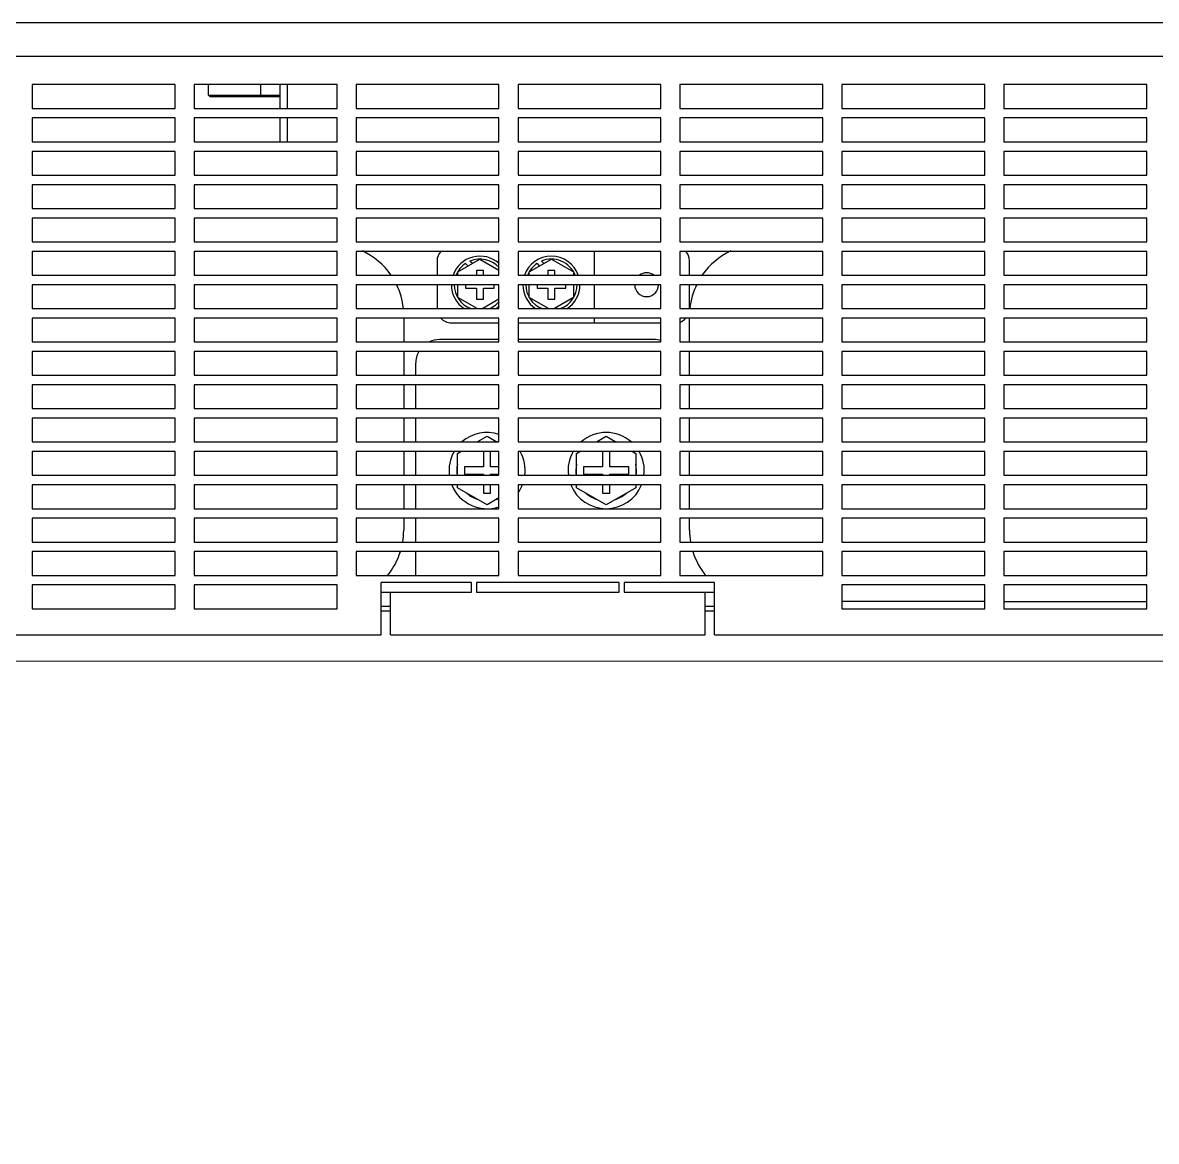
# Model space of a CAD drawing. Header units: millimetres. Extents: x 55614 to 110757, y -66981 to -47484.
# Drawn here: x 78042.4 to 78280.4, y -56781 to -56546.2 of the extents above; entities that cross this region are included whole.
import ezdxf

# ---------------------------------------------------------------- set-up
doc = ezdxf.new("R2010")
doc.units = ezdxf.units.MM
doc.layers.get('0').update_dxf_attribs({"lineweight": 15})
for name, color, linetype in [('2401-00258-M8-20HWMC_0', 7, 'Continuous'), ('2401-00300-M6-16HWMC_0', 7, 'Continuous'), ('2403-00027_S-M6-0_0', 7, 'Continuous'), ('4212-62832_1_0', 7, 'Continuous'), ('4212-68031_1_JB_0', 7, 'Continuous'), ('4212-88600-2_1_0', 7, 'Continuous'), ('4212-88600-2_2_0', 7, 'Continuous'), ('4215-06933_0', 7, 'Continuous'), ('4215-06934_0', 7, 'Continuous'), ('4215-07850_1_0', 7, 'Continuous')]:
    doc.layers.add(name, color=color, linetype=linetype)
doc.layers.add('THICK', color=7, linetype='Continuous', lineweight=0)

# ---------------------------------------------------------------- blocks, each defined once
blk = doc.blocks.new('RU67I6756')
at = {"layer": '2401-00258-M8-20HWMC_0', "color": 0, "linetype": 'Continuous'}
for p, q in [((24838.67, 14502.67), (24840.73, 14503.86)), ((24840.73, 14503.86), (24842.79, 14502.67)), ((24863.67, 14502.67), (24865.73, 14503.86)), ((24865.73, 14503.86), (24867.79, 14502.67)), ((24834.5, 14500.27), (24835.21, 14500.67)), ((24834.5, 14495.67), (24834.5, 14500.27)), ((24839.98, 14500.67), (24839.98, 14497.42)), ((24841.48, 14497.42), (24841.48, 14500.67)), ((24859.5, 14500.27), (24860.21, 14500.67)), ((24859.5, 14495.67), (24859.5, 14500.27)), ((24864.98, 14500.67), (24864.98, 14497.42)), ((24866.48, 14497.42), (24866.48, 14500.67)), ((24871.26, 14500.67), (24871.96, 14500.27)), ((24871.96, 14500.27), (24871.96, 14495.67)), ((24839.98, 14497.42), (24835.98, 14497.42)), ((24835.98, 14497.42), (24835.98, 14495.92)), ((24843.23, 14497.42), (24841.48, 14497.42)), ((24864.98, 14497.42), (24860.98, 14497.42)), ((24860.98, 14497.42), (24860.98, 14495.92)), ((24870.48, 14497.42), (24866.48, 14497.42)), ((24870.48, 14495.92), (24870.48, 14497.42)), ((24835.98, 14495.92), (24839.98, 14495.92)), ((24839.98, 14495.92), (24839.98, 14495.67)), ((24841.48, 14495.92), (24843.23, 14495.92)), ((24841.48, 14495.67), (24841.48, 14495.92)), ((24860.98, 14495.92), (24864.98, 14495.92)), ((24864.98, 14495.92), (24864.98, 14495.67)), ((24866.48, 14495.92), (24870.48, 14495.92)), ((24866.48, 14495.67), (24866.48, 14495.92)), ((24834.5, 14493.08), (24834.5, 14493.67)), ((24840.73, 14489.48), (24834.5, 14493.08)), ((24839.98, 14493.67), (24839.98, 14491.92)), ((24839.98, 14491.92), (24841.48, 14491.92)), ((24841.48, 14491.92), (24841.48, 14493.67)), ((24859.5, 14493.08), (24859.5, 14493.67)), ((24865.73, 14489.48), (24859.5, 14493.08)), ((24864.98, 14493.67), (24864.98, 14491.92)), ((24864.98, 14491.92), (24866.48, 14491.92)), ((24871.96, 14493.08), (24865.73, 14489.48)), ((24866.48, 14491.92), (24866.48, 14493.67)), ((24871.96, 14493.67), (24871.96, 14493.08)), ((24843.23, 14490.93), (24840.73, 14489.48))]:
    blk.add_line(p, q, dxfattribs=at)
for centre, radius, start, end in [((24840.73, 14496.67), 8, 71.7652, 131.3046), ((24865.73, 14496.67), 8, 48.6954, 131.3046), ((24840.73, 14496.67), 6.37, 70.7029, 71.9647), ((24865.73, 14496.67), 6.37, 70.7029, 71.9647), ((24840.73, 14496.67), 8, 149.9582, 187.1863), ((24840.73, 14496.67), 8, 352.8137, 30.0418), ((24865.73, 14496.67), 8, 149.9582, 187.1863), ((24865.73, 14496.67), 8, 352.8137, 30.0418), ((24840.73, 14496.67), 6.37, 168.0353, 189.0483), ((24865.73, 14496.67), 6.37, 168.0353, 189.0483), ((24865.73, 14496.67), 6.37, 350.9517, 11.9647), ((24840.73, 14496.67), 8, 202.0565, 288.2348), ((24840.73, 14496.67), 6.37, 228.0353, 251.9647), ((24840.73, 14496.67), 8, 324.5271, 337.9435), ((24865.73, 14496.67), 8, 202.0565, 337.9435), ((24865.73, 14496.67), 6.37, 228.0353, 251.9647), ((24865.73, 14496.67), 6.37, 288.0353, 311.9647), ((24840.73, 14496.67), 6.37, 288.0353, 293.1878)]:
    blk.add_arc(centre, radius, start, end, dxfattribs=at)
at = {"layer": '2401-00300-M6-16HWMC_0', "color": 0, "linetype": 'Continuous'}
for p, q in [((24834.59, 14538.35), (24839.23, 14541.03)), ((24836.22, 14540.12), (24836.75, 14539.59)), ((24837.64, 14540.11), (24837.13, 14540.62)), ((24839.23, 14541.03), (24843.23, 14538.72)), ((24849.59, 14538.35), (24854.23, 14541.03)), ((24851.22, 14540.12), (24851.75, 14539.59)), ((24852.64, 14540.11), (24852.13, 14540.62)), ((24854.23, 14541.03), (24858.87, 14538.35)), ((24834.59, 14537.67), (24834.59, 14538.35)), ((24839.98, 14538.67), (24838.48, 14538.67)), ((24838.48, 14538.67), (24838.48, 14537.67)), ((24839.98, 14537.67), (24839.98, 14538.67)), ((24849.59, 14537.67), (24849.59, 14538.35)), ((24854.98, 14538.67), (24853.48, 14538.67)), ((24853.48, 14538.67), (24853.48, 14537.67)), ((24854.98, 14537.67), (24854.98, 14538.67)), ((24858.87, 14538.35), (24858.87, 14537.67)), ((24834.59, 14533), (24834.59, 14535.67)), ((24836.23, 14535.67), (24836.23, 14534.92)), ((24836.23, 14534.92), (24838.48, 14534.92)), ((24838.48, 14534.92), (24838.48, 14532.67)), ((24839.98, 14534.92), (24842.23, 14534.92)), ((24839.98, 14532.67), (24839.98, 14534.92)), ((24842.23, 14534.92), (24842.23, 14535.67)), ((24849.59, 14533), (24849.59, 14535.67)), ((24851.23, 14535.67), (24851.23, 14534.92)), ((24851.23, 14534.92), (24853.48, 14534.92)), ((24853.48, 14534.92), (24853.48, 14532.67)), ((24854.98, 14534.92), (24857.23, 14534.92)), ((24854.98, 14532.67), (24854.98, 14534.92)), ((24857.23, 14534.92), (24857.23, 14535.67)), ((24858.87, 14535.67), (24858.87, 14533)), ((24838.62, 14530.67), (24834.59, 14533)), ((24838.48, 14532.67), (24839.98, 14532.67)), ((24843.23, 14532.63), (24839.85, 14530.67)), ((24853.62, 14530.67), (24849.59, 14533)), ((24853.48, 14532.67), (24854.98, 14532.67)), ((24858.87, 14533), (24854.85, 14530.67))]:
    blk.add_line(p, q, dxfattribs=at)
for centre, radius, start, end in [((24839.23, 14535.67), 6, 48.1287, 160.4814), ((24839.23, 14535.67), 5.38, 124.1123, 158.1195), ((24839.23, 14535.67), 5.38, 41.7983, 112.9799), ((24854.23, 14535.67), 6, 19.5186, 160.4814), ((24854.23, 14535.67), 5.38, 124.1123, 158.1195), ((24854.23, 14535.67), 5.38, 21.8854, 112.9799), ((24839.23, 14535.67), 6, 180, 236.5861), ((24839.23, 14535.67), 5.38, 180, 248.8139), ((24854.23, 14535.67), 6, 180, 236.5861), ((24854.23, 14535.67), 5.38, 180, 248.8139), ((24854.23, 14535.67), 5.38, 291.1735, 0), ((24854.23, 14535.67), 6, 303.4139, 0), ((24839.23, 14535.67), 5.38, 291.1735, 318.1391), ((24839.23, 14535.67), 6, 303.4139, 311.8713)]:
    blk.add_arc(centre, radius, start, end, dxfattribs=at)
at = {"layer": '2403-00027_S-M6-0_0', "color": 0, "linetype": 'Continuous'}
for p, q in [((24782.21, 14575.47), (24782.21, 14577.67)), ((24793.26, 14575.47), (24793.26, 14577.67)), ((24782.21, 14575.47), (24793.26, 14575.47)), ((24782.21, 14575.47), (24782.51, 14575.17)), ((24782.51, 14575.17), (24792.96, 14575.17)), ((24793.26, 14575.47), (24792.96, 14575.17)), ((24792.96, 14575.17), (24797.23, 14575.17)), ((24793.26, 14575.47), (24797.23, 14575.47))]:
    blk.add_line(p, q, dxfattribs=at)
at = {"layer": '4212-62832_1_0', "color": 0, "linetype": 'Continuous'}
blk.add_line((25160.53, 14590.67), (24325.93, 14590.67), dxfattribs=at)
at = {"layer": '4212-68031_1_JB_0', "color": 0, "linetype": 'Continuous'}
for p, q in [((24837.48, 14473.17), (24818.48, 14473.17)), ((24818.48, 14462.17), (24818.48, 14473.17)), ((24837.48, 14471.17), (24837.48, 14473.17)), ((24868.48, 14473.17), (24838.48, 14473.17)), ((24838.48, 14473.17), (24838.48, 14471.17)), ((24868.48, 14471.17), (24868.48, 14473.17)), ((24888.48, 14473.17), (24869.48, 14473.17)), ((24869.48, 14473.17), (24869.48, 14471.17)), ((24888.48, 14462.17), (24888.48, 14473.17)), ((24818.48, 14471.17), (24820.48, 14471.17)), ((24820.48, 14471.17), (24837.48, 14471.17)), ((24820.48, 14462.17), (24820.48, 14471.17)), ((24838.48, 14471.17), (24868.48, 14471.17)), ((24869.48, 14471.17), (24886.48, 14471.17)), ((24886.48, 14471.17), (24888.48, 14471.17)), ((24886.48, 14462.17), (24886.48, 14471.17)), ((24820.48, 14468.17), (24818.48, 14468.17)), ((24888.48, 14468.17), (24886.48, 14468.17)), ((24820.48, 14467.17), (24818.48, 14467.17)), ((24888.48, 14467.17), (24886.48, 14467.17)), ((24668.48, 14462.17), (24818.48, 14462.17)), ((24820.48, 14462.17), (24886.48, 14462.17)), ((24888.48, 14462.17), (25163.48, 14462.17))]:
    blk.add_line(p, q, dxfattribs=at)
at = {"layer": '4212-88600-2_1_0', "color": 0, "linetype": 'Continuous'}
for p, q in [((24823.23, 14528.67), (24823.23, 14523.67)), ((24883.23, 14523.67), (24883.23, 14528.67)), ((24823.23, 14521.67), (24823.23, 14516.67)), ((24883.23, 14516.67), (24883.23, 14521.67)), ((24823.23, 14514.67), (24823.23, 14509.67)), ((24883.23, 14509.67), (24883.23, 14514.67)), ((24823.23, 14507.67), (24823.23, 14502.67)), ((24883.23, 14502.67), (24883.23, 14507.67)), ((24823.23, 14500.67), (24823.23, 14495.67)), ((24883.23, 14495.67), (24883.23, 14500.67)), ((24823.23, 14493.67), (24823.23, 14488.67)), ((24883.23, 14488.67), (24883.23, 14493.67)), ((24823.23, 14486.67), (24823.23, 14484.17)), ((24883.23, 14484.17), (24883.23, 14486.67)), ((24945.23, 14469.17), (24915.23, 14469.17)), ((24949.23, 14469.17), (24979.23, 14469.17))]:
    blk.add_line(p, q, dxfattribs=at)
for centre, start, end in [((24808.23, 14529.17), 34.815, 65.0889), ((24898.23, 14529.17), 114.9111, 145.185), ((24808.23, 14529.17), 5.8604, 25.8691), ((24898.23, 14529.17), 154.1309, 174.1396), ((24808.23, 14484.17), 350.2878, 0), ((24898.23, 14484.17), 180, 189.7122), ((24808.23, 14484.17), 320.3318, 342.4548), ((24898.23, 14484.17), 197.5452, 219.6682)]:
    blk.add_arc(centre, 15, start, end, dxfattribs=at)
at = {"layer": '4212-88600-2_2_0', "color": 0, "linetype": 'Continuous'}
for p, q in [((24843.23, 14524.17), (24830.73, 14524.17)), ((24875.73, 14524.17), (24847.23, 14524.17)), ((24825.73, 14519.17), (24825.73, 14516.67)), ((24825.73, 14514.67), (24825.73, 14509.67)), ((24825.73, 14507.67), (24825.73, 14502.67)), ((24825.73, 14500.67), (24825.73, 14495.67)), ((24825.73, 14493.67), (24825.73, 14488.67)), ((24825.73, 14486.67), (24825.73, 14481.67)), ((24825.73, 14479.67), (24825.73, 14474.67))]:
    blk.add_line(p, q, dxfattribs=at)
for centre, start, end in [((24830.73, 14519.17), 90, 114.9111), ((24875.73, 14519.17), 72.4548, 90), ((24830.73, 14519.17), 150, 180)]:
    blk.add_arc(centre, 5, start, end, dxfattribs=at)
at = {"layer": '4215-06933_0', "color": 0, "linetype": 'Continuous'}
for p, q in [((24863.23, 14542.67), (24863.23, 14537.67)), ((24830.23, 14540.67), (24830.23, 14537.67)), ((24883.23, 14537.67), (24883.23, 14540.67)), ((24830.23, 14535.67), (24830.23, 14530.67)), ((24863.23, 14535.67), (24863.23, 14530.67)), ((24883.23, 14530.67), (24883.23, 14535.67)), ((24833.23, 14527.67), (24843.23, 14527.67)), ((24847.23, 14527.67), (24877.23, 14527.67)), ((24863.23, 14528.67), (24863.23, 14527.67))]:
    blk.add_line(p, q, dxfattribs=at)
for centre, radius, start, end in [((24833.23, 14540.67), 3, 137.9125, 180), ((24880.23, 14540.67), 3, 0, 42.0875), ((24874.23, 14535.67), 2.5, 53.277, 126.723), ((24874.23, 14535.67), 2.5, 180, 0), ((24833.23, 14530.67), 3, 222.0875, 270), ((24880.23, 14530.67), 3, 289.6203, 317.9125)]:
    blk.add_arc(centre, radius, start, end, dxfattribs=at)
at = {"layer": '4215-06934_0', "color": 0, "linetype": 'Continuous'}
for p, q in [((24323.23, 14583.67), (25163.23, 14583.67)), ((24775.23, 14577.67), (24745.23, 14577.67)), ((24745.23, 14577.67), (24745.23, 14572.67)), ((24775.23, 14572.67), (24775.23, 14577.67)), ((24809.23, 14577.67), (24779.23, 14577.67)), ((24779.23, 14577.67), (24779.23, 14572.67)), ((24809.23, 14572.67), (24809.23, 14577.67)), ((24843.23, 14577.67), (24813.23, 14577.67)), ((24813.23, 14577.67), (24813.23, 14572.67)), ((24843.23, 14572.67), (24843.23, 14577.67)), ((24877.23, 14577.67), (24847.23, 14577.67)), ((24847.23, 14577.67), (24847.23, 14572.67)), ((24877.23, 14572.67), (24877.23, 14577.67)), ((24911.23, 14577.67), (24881.23, 14577.67)), ((24881.23, 14577.67), (24881.23, 14572.67)), ((24911.23, 14572.67), (24911.23, 14577.67)), ((24945.23, 14577.67), (24915.23, 14577.67)), ((24915.23, 14577.67), (24915.23, 14572.67)), ((24945.23, 14572.67), (24945.23, 14577.67)), ((24979.23, 14577.67), (24949.23, 14577.67)), ((24949.23, 14577.67), (24949.23, 14572.67)), ((24979.23, 14572.67), (24979.23, 14577.67)), ((24745.23, 14572.67), (24775.23, 14572.67)), ((24775.23, 14570.67), (24745.23, 14570.67)), ((24745.23, 14570.67), (24745.23, 14565.67)), ((24775.23, 14565.67), (24775.23, 14570.67)), ((24779.23, 14572.67), (24809.23, 14572.67)), ((24809.23, 14570.67), (24779.23, 14570.67)), ((24779.23, 14570.67), (24779.23, 14565.67)), ((24809.23, 14565.67), (24809.23, 14570.67)), ((24813.23, 14572.67), (24843.23, 14572.67)), ((24843.23, 14570.67), (24813.23, 14570.67)), ((24813.23, 14570.67), (24813.23, 14565.67)), ((24843.23, 14565.67), (24843.23, 14570.67)), ((24847.23, 14572.67), (24877.23, 14572.67)), ((24877.23, 14570.67), (24847.23, 14570.67)), ((24847.23, 14570.67), (24847.23, 14565.67)), ((24877.23, 14565.67), (24877.23, 14570.67)), ((24881.23, 14572.67), (24911.23, 14572.67)), ((24911.23, 14570.67), (24881.23, 14570.67)), ((24881.23, 14570.67), (24881.23, 14565.67)), ((24911.23, 14565.67), (24911.23, 14570.67)), ((24915.23, 14572.67), (24945.23, 14572.67)), ((24945.23, 14570.67), (24915.23, 14570.67)), ((24915.23, 14570.67), (24915.23, 14565.67)), ((24945.23, 14565.67), (24945.23, 14570.67)), ((24949.23, 14572.67), (24979.23, 14572.67)), ((24979.23, 14570.67), (24949.23, 14570.67)), ((24949.23, 14570.67), (24949.23, 14565.67)), ((24979.23, 14565.67), (24979.23, 14570.67)), ((24745.23, 14565.67), (24775.23, 14565.67)), ((24779.23, 14565.67), (24809.23, 14565.67)), ((24813.23, 14565.67), (24843.23, 14565.67)), ((24847.23, 14565.67), (24877.23, 14565.67)), ((24881.23, 14565.67), (24911.23, 14565.67)), ((24915.23, 14565.67), (24945.23, 14565.67)), ((24949.23, 14565.67), (24979.23, 14565.67)), ((24775.23, 14563.67), (24745.23, 14563.67)), ((24745.23, 14563.67), (24745.23, 14558.67)), ((24775.23, 14558.67), (24775.23, 14563.67)), ((24809.23, 14563.67), (24779.23, 14563.67)), ((24779.23, 14563.67), (24779.23, 14558.67)), ((24809.23, 14558.67), (24809.23, 14563.67)), ((24843.23, 14563.67), (24813.23, 14563.67)), ((24813.23, 14563.67), (24813.23, 14558.67)), ((24843.23, 14558.67), (24843.23, 14563.67)), ((24877.23, 14563.67), (24847.23, 14563.67)), ((24847.23, 14563.67), (24847.23, 14558.67)), ((24877.23, 14558.67), (24877.23, 14563.67)), ((24911.23, 14563.67), (24881.23, 14563.67)), ((24881.23, 14563.67), (24881.23, 14558.67)), ((24911.23, 14558.67), (24911.23, 14563.67)), ((24945.23, 14563.67), (24915.23, 14563.67)), ((24915.23, 14563.67), (24915.23, 14558.67)), ((24945.23, 14558.67), (24945.23, 14563.67)), ((24979.23, 14563.67), (24949.23, 14563.67)), ((24949.23, 14563.67), (24949.23, 14558.67)), ((24979.23, 14558.67), (24979.23, 14563.67)), ((24745.23, 14558.67), (24775.23, 14558.67)), ((24779.23, 14558.67), (24809.23, 14558.67)), ((24813.23, 14558.67), (24843.23, 14558.67)), ((24847.23, 14558.67), (24877.23, 14558.67)), ((24881.23, 14558.67), (24911.23, 14558.67)), ((24915.23, 14558.67), (24945.23, 14558.67)), ((24949.23, 14558.67), (24979.23, 14558.67)), ((24775.23, 14556.67), (24745.23, 14556.67)), ((24745.23, 14556.67), (24745.23, 14551.67)), ((24775.23, 14551.67), (24775.23, 14556.67)), ((24809.23, 14556.67), (24779.23, 14556.67)), ((24779.23, 14556.67), (24779.23, 14551.67)), ((24809.23, 14551.67), (24809.23, 14556.67)), ((24843.23, 14556.67), (24813.23, 14556.67)), ((24813.23, 14556.67), (24813.23, 14551.67)), ((24843.23, 14551.67), (24843.23, 14556.67)), ((24877.23, 14556.67), (24847.23, 14556.67)), ((24847.23, 14556.67), (24847.23, 14551.67)), ((24877.23, 14551.67), (24877.23, 14556.67)), ((24911.23, 14556.67), (24881.23, 14556.67)), ((24881.23, 14556.67), (24881.23, 14551.67)), ((24911.23, 14551.67), (24911.23, 14556.67)), ((24945.23, 14556.67), (24915.23, 14556.67)), ((24915.23, 14556.67), (24915.23, 14551.67)), ((24945.23, 14551.67), (24945.23, 14556.67)), ((24979.23, 14556.67), (24949.23, 14556.67)), ((24949.23, 14556.67), (24949.23, 14551.67)), ((24979.23, 14551.67), (24979.23, 14556.67)), ((24745.23, 14551.67), (24775.23, 14551.67)), ((24779.23, 14551.67), (24809.23, 14551.67)), ((24813.23, 14551.67), (24843.23, 14551.67)), ((24847.23, 14551.67), (24877.23, 14551.67)), ((24881.23, 14551.67), (24911.23, 14551.67)), ((24915.23, 14551.67), (24945.23, 14551.67)), ((24949.23, 14551.67), (24979.23, 14551.67)), ((24775.23, 14549.67), (24745.23, 14549.67)), ((24745.23, 14549.67), (24745.23, 14544.67)), ((24775.23, 14544.67), (24775.23, 14549.67)), ((24809.23, 14549.67), (24779.23, 14549.67)), ((24779.23, 14549.67), (24779.23, 14544.67)), ((24809.23, 14544.67), (24809.23, 14549.67)), ((24843.23, 14549.67), (24813.23, 14549.67)), ((24813.23, 14549.67), (24813.23, 14544.67)), ((24843.23, 14544.67), (24843.23, 14549.67)), ((24877.23, 14549.67), (24847.23, 14549.67)), ((24847.23, 14549.67), (24847.23, 14544.67)), ((24877.23, 14544.67), (24877.23, 14549.67)), ((24911.23, 14549.67), (24881.23, 14549.67)), ((24881.23, 14549.67), (24881.23, 14544.67)), ((24911.23, 14544.67), (24911.23, 14549.67)), ((24945.23, 14549.67), (24915.23, 14549.67)), ((24915.23, 14549.67), (24915.23, 14544.67)), ((24945.23, 14544.67), (24945.23, 14549.67)), ((24979.23, 14549.67), (24949.23, 14549.67)), ((24949.23, 14549.67), (24949.23, 14544.67)), ((24979.23, 14544.67), (24979.23, 14549.67)), ((24745.23, 14544.67), (24775.23, 14544.67)), ((24779.23, 14544.67), (24809.23, 14544.67)), ((24813.23, 14544.67), (24843.23, 14544.67)), ((24847.23, 14544.67), (24877.23, 14544.67)), ((24881.23, 14544.67), (24911.23, 14544.67)), ((24915.23, 14544.67), (24945.23, 14544.67)), ((24949.23, 14544.67), (24979.23, 14544.67)), ((24775.23, 14542.67), (24745.23, 14542.67)), ((24745.23, 14542.67), (24745.23, 14537.67)), ((24775.23, 14537.67), (24775.23, 14542.67)), ((24809.23, 14542.67), (24779.23, 14542.67)), ((24779.23, 14542.67), (24779.23, 14537.67)), ((24809.23, 14537.67), (24809.23, 14542.67)), ((24843.23, 14542.67), (24813.23, 14542.67)), ((24813.23, 14542.67), (24813.23, 14537.67)), ((24843.23, 14537.67), (24843.23, 14542.67)), ((24877.23, 14542.67), (24847.23, 14542.67)), ((24847.23, 14542.67), (24847.23, 14537.67)), ((24877.23, 14537.67), (24877.23, 14542.67)), ((24911.23, 14542.67), (24881.23, 14542.67)), ((24881.23, 14542.67), (24881.23, 14537.67)), ((24911.23, 14537.67), (24911.23, 14542.67)), ((24945.23, 14542.67), (24915.23, 14542.67)), ((24915.23, 14542.67), (24915.23, 14537.67)), ((24945.23, 14537.67), (24945.23, 14542.67)), ((24979.23, 14542.67), (24949.23, 14542.67)), ((24949.23, 14542.67), (24949.23, 14537.67)), ((24979.23, 14537.67), (24979.23, 14542.67)), ((24745.23, 14537.67), (24775.23, 14537.67)), ((24779.23, 14537.67), (24809.23, 14537.67)), ((24813.23, 14537.67), (24843.23, 14537.67)), ((24847.23, 14537.67), (24877.23, 14537.67)), ((24881.23, 14537.67), (24911.23, 14537.67)), ((24915.23, 14537.67), (24945.23, 14537.67)), ((24949.23, 14537.67), (24979.23, 14537.67)), ((24775.23, 14535.67), (24745.23, 14535.67)), ((24745.23, 14535.67), (24745.23, 14530.67)), ((24775.23, 14530.67), (24775.23, 14535.67)), ((24809.23, 14535.67), (24779.23, 14535.67)), ((24779.23, 14535.67), (24779.23, 14530.67)), ((24809.23, 14530.67), (24809.23, 14535.67)), ((24843.23, 14535.67), (24813.23, 14535.67)), ((24813.23, 14535.67), (24813.23, 14530.67)), ((24843.23, 14530.67), (24843.23, 14535.67)), ((24877.23, 14535.67), (24847.23, 14535.67)), ((24847.23, 14535.67), (24847.23, 14530.67)), ((24877.23, 14530.67), (24877.23, 14535.67)), ((24911.23, 14535.67), (24881.23, 14535.67)), ((24881.23, 14535.67), (24881.23, 14530.67)), ((24911.23, 14530.67), (24911.23, 14535.67)), ((24945.23, 14535.67), (24915.23, 14535.67)), ((24915.23, 14535.67), (24915.23, 14530.67)), ((24945.23, 14530.67), (24945.23, 14535.67)), ((24979.23, 14535.67), (24949.23, 14535.67)), ((24949.23, 14535.67), (24949.23, 14530.67)), ((24979.23, 14530.67), (24979.23, 14535.67)), ((24745.23, 14530.67), (24775.23, 14530.67)), ((24779.23, 14530.67), (24809.23, 14530.67)), ((24813.23, 14530.67), (24843.23, 14530.67)), ((24847.23, 14530.67), (24877.23, 14530.67)), ((24881.23, 14530.67), (24911.23, 14530.67)), ((24915.23, 14530.67), (24945.23, 14530.67)), ((24949.23, 14530.67), (24979.23, 14530.67)), ((24775.23, 14528.67), (24745.23, 14528.67)), ((24745.23, 14528.67), (24745.23, 14523.67)), ((24775.23, 14523.67), (24775.23, 14528.67)), ((24809.23, 14528.67), (24779.23, 14528.67)), ((24779.23, 14528.67), (24779.23, 14523.67)), ((24809.23, 14523.67), (24809.23, 14528.67)), ((24843.23, 14528.67), (24813.23, 14528.67)), ((24813.23, 14528.67), (24813.23, 14523.67)), ((24843.23, 14523.67), (24843.23, 14528.67)), ((24877.23, 14528.67), (24847.23, 14528.67)), ((24847.23, 14528.67), (24847.23, 14523.67)), ((24877.23, 14523.67), (24877.23, 14528.67)), ((24911.23, 14528.67), (24881.23, 14528.67)), ((24881.23, 14528.67), (24881.23, 14523.67)), ((24911.23, 14523.67), (24911.23, 14528.67)), ((24945.23, 14528.67), (24915.23, 14528.67)), ((24915.23, 14528.67), (24915.23, 14523.67)), ((24945.23, 14523.67), (24945.23, 14528.67)), ((24979.23, 14528.67), (24949.23, 14528.67)), ((24949.23, 14528.67), (24949.23, 14523.67)), ((24979.23, 14523.67), (24979.23, 14528.67)), ((24745.23, 14523.67), (24775.23, 14523.67)), ((24779.23, 14523.67), (24809.23, 14523.67)), ((24813.23, 14523.67), (24843.23, 14523.67)), ((24847.23, 14523.67), (24877.23, 14523.67)), ((24881.23, 14523.67), (24911.23, 14523.67)), ((24915.23, 14523.67), (24945.23, 14523.67)), ((24949.23, 14523.67), (24979.23, 14523.67)), ((24775.23, 14521.67), (24745.23, 14521.67)), ((24745.23, 14521.67), (24745.23, 14516.67)), ((24775.23, 14516.67), (24775.23, 14521.67)), ((24809.23, 14521.67), (24779.23, 14521.67)), ((24779.23, 14521.67), (24779.23, 14516.67)), ((24809.23, 14516.67), (24809.23, 14521.67)), ((24843.23, 14521.67), (24813.23, 14521.67)), ((24813.23, 14521.67), (24813.23, 14516.67)), ((24843.23, 14516.67), (24843.23, 14521.67)), ((24877.23, 14521.67), (24847.23, 14521.67)), ((24847.23, 14521.67), (24847.23, 14516.67)), ((24877.23, 14516.67), (24877.23, 14521.67)), ((24911.23, 14521.67), (24881.23, 14521.67)), ((24881.23, 14521.67), (24881.23, 14516.67)), ((24911.23, 14516.67), (24911.23, 14521.67)), ((24945.23, 14521.67), (24915.23, 14521.67)), ((24915.23, 14521.67), (24915.23, 14516.67)), ((24945.23, 14516.67), (24945.23, 14521.67)), ((24979.23, 14521.67), (24949.23, 14521.67)), ((24949.23, 14521.67), (24949.23, 14516.67)), ((24979.23, 14516.67), (24979.23, 14521.67)), ((24745.23, 14516.67), (24775.23, 14516.67)), ((24779.23, 14516.67), (24809.23, 14516.67)), ((24813.23, 14516.67), (24843.23, 14516.67)), ((24847.23, 14516.67), (24877.23, 14516.67)), ((24881.23, 14516.67), (24911.23, 14516.67)), ((24915.23, 14516.67), (24945.23, 14516.67)), ((24949.23, 14516.67), (24979.23, 14516.67)), ((24775.23, 14514.67), (24745.23, 14514.67)), ((24745.23, 14514.67), (24745.23, 14509.67)), ((24775.23, 14509.67), (24775.23, 14514.67)), ((24809.23, 14514.67), (24779.23, 14514.67)), ((24779.23, 14514.67), (24779.23, 14509.67)), ((24809.23, 14509.67), (24809.23, 14514.67)), ((24843.23, 14514.67), (24813.23, 14514.67)), ((24813.23, 14514.67), (24813.23, 14509.67)), ((24843.23, 14509.67), (24843.23, 14514.67)), ((24877.23, 14514.67), (24847.23, 14514.67)), ((24847.23, 14514.67), (24847.23, 14509.67)), ((24877.23, 14509.67), (24877.23, 14514.67)), ((24911.23, 14514.67), (24881.23, 14514.67)), ((24881.23, 14514.67), (24881.23, 14509.67)), ((24911.23, 14509.67), (24911.23, 14514.67)), ((24945.23, 14514.67), (24915.23, 14514.67)), ((24915.23, 14514.67), (24915.23, 14509.67)), ((24945.23, 14509.67), (24945.23, 14514.67)), ((24979.23, 14514.67), (24949.23, 14514.67)), ((24949.23, 14514.67), (24949.23, 14509.67)), ((24979.23, 14509.67), (24979.23, 14514.67)), ((24745.23, 14509.67), (24775.23, 14509.67)), ((24779.23, 14509.67), (24809.23, 14509.67)), ((24813.23, 14509.67), (24843.23, 14509.67)), ((24847.23, 14509.67), (24877.23, 14509.67)), ((24881.23, 14509.67), (24911.23, 14509.67)), ((24915.23, 14509.67), (24945.23, 14509.67)), ((24949.23, 14509.67), (24979.23, 14509.67)), ((24775.23, 14507.67), (24745.23, 14507.67)), ((24745.23, 14507.67), (24745.23, 14502.67)), ((24775.23, 14502.67), (24775.23, 14507.67)), ((24809.23, 14507.67), (24779.23, 14507.67)), ((24779.23, 14507.67), (24779.23, 14502.67)), ((24809.23, 14502.67), (24809.23, 14507.67)), ((24843.23, 14507.67), (24813.23, 14507.67)), ((24813.23, 14507.67), (24813.23, 14502.67)), ((24843.23, 14502.67), (24843.23, 14507.67)), ((24877.23, 14507.67), (24847.23, 14507.67)), ((24847.23, 14507.67), (24847.23, 14502.67)), ((24877.23, 14502.67), (24877.23, 14507.67)), ((24911.23, 14507.67), (24881.23, 14507.67)), ((24881.23, 14507.67), (24881.23, 14502.67)), ((24911.23, 14502.67), (24911.23, 14507.67)), ((24945.23, 14507.67), (24915.23, 14507.67)), ((24915.23, 14507.67), (24915.23, 14502.67)), ((24945.23, 14502.67), (24945.23, 14507.67)), ((24979.23, 14507.67), (24949.23, 14507.67)), ((24949.23, 14507.67), (24949.23, 14502.67)), ((24979.23, 14502.67), (24979.23, 14507.67)), ((24745.23, 14502.67), (24775.23, 14502.67)), ((24779.23, 14502.67), (24809.23, 14502.67)), ((24813.23, 14502.67), (24843.23, 14502.67)), ((24847.23, 14502.67), (24877.23, 14502.67)), ((24881.23, 14502.67), (24911.23, 14502.67)), ((24915.23, 14502.67), (24945.23, 14502.67)), ((24949.23, 14502.67), (24979.23, 14502.67)), ((24775.23, 14500.67), (24745.23, 14500.67)), ((24745.23, 14500.67), (24745.23, 14495.67)), ((24775.23, 14495.67), (24775.23, 14500.67)), ((24809.23, 14500.67), (24779.23, 14500.67)), ((24779.23, 14500.67), (24779.23, 14495.67)), ((24809.23, 14495.67), (24809.23, 14500.67)), ((24843.23, 14500.67), (24813.23, 14500.67)), ((24813.23, 14500.67), (24813.23, 14495.67)), ((24843.23, 14495.67), (24843.23, 14500.67)), ((24877.23, 14500.67), (24847.23, 14500.67)), ((24847.23, 14500.67), (24847.23, 14495.67)), ((24877.23, 14495.67), (24877.23, 14500.67)), ((24911.23, 14500.67), (24881.23, 14500.67)), ((24881.23, 14500.67), (24881.23, 14495.67)), ((24911.23, 14495.67), (24911.23, 14500.67)), ((24945.23, 14500.67), (24915.23, 14500.67)), ((24915.23, 14500.67), (24915.23, 14495.67)), ((24945.23, 14495.67), (24945.23, 14500.67)), ((24979.23, 14500.67), (24949.23, 14500.67)), ((24949.23, 14500.67), (24949.23, 14495.67)), ((24979.23, 14495.67), (24979.23, 14500.67)), ((24745.23, 14495.67), (24775.23, 14495.67)), ((24779.23, 14495.67), (24809.23, 14495.67)), ((24813.23, 14495.67), (24843.23, 14495.67)), ((24847.23, 14495.67), (24877.23, 14495.67)), ((24881.23, 14495.67), (24911.23, 14495.67)), ((24915.23, 14495.67), (24945.23, 14495.67)), ((24949.23, 14495.67), (24979.23, 14495.67)), ((24775.23, 14493.67), (24745.23, 14493.67)), ((24745.23, 14493.67), (24745.23, 14488.67)), ((24775.23, 14488.67), (24775.23, 14493.67)), ((24809.23, 14493.67), (24779.23, 14493.67)), ((24779.23, 14493.67), (24779.23, 14488.67)), ((24809.23, 14488.67), (24809.23, 14493.67)), ((24843.23, 14493.67), (24813.23, 14493.67)), ((24813.23, 14493.67), (24813.23, 14488.67)), ((24843.23, 14488.67), (24843.23, 14493.67)), ((24877.23, 14493.67), (24847.23, 14493.67)), ((24847.23, 14493.67), (24847.23, 14488.67)), ((24877.23, 14488.67), (24877.23, 14493.67)), ((24911.23, 14493.67), (24881.23, 14493.67)), ((24881.23, 14493.67), (24881.23, 14488.67)), ((24911.23, 14488.67), (24911.23, 14493.67)), ((24945.23, 14493.67), (24915.23, 14493.67)), ((24915.23, 14493.67), (24915.23, 14488.67)), ((24945.23, 14488.67), (24945.23, 14493.67)), ((24979.23, 14493.67), (24949.23, 14493.67)), ((24949.23, 14493.67), (24949.23, 14488.67)), ((24979.23, 14488.67), (24979.23, 14493.67)), ((24745.23, 14488.67), (24775.23, 14488.67)), ((24779.23, 14488.67), (24809.23, 14488.67)), ((24813.23, 14488.67), (24843.23, 14488.67)), ((24847.23, 14488.67), (24877.23, 14488.67)), ((24881.23, 14488.67), (24911.23, 14488.67)), ((24915.23, 14488.67), (24945.23, 14488.67)), ((24949.23, 14488.67), (24979.23, 14488.67)), ((24775.23, 14486.67), (24745.23, 14486.67)), ((24745.23, 14486.67), (24745.23, 14481.67)), ((24775.23, 14481.67), (24775.23, 14486.67)), ((24809.23, 14486.67), (24779.23, 14486.67)), ((24779.23, 14486.67), (24779.23, 14481.67)), ((24809.23, 14481.67), (24809.23, 14486.67)), ((24843.23, 14486.67), (24813.23, 14486.67)), ((24813.23, 14486.67), (24813.23, 14481.67)), ((24843.23, 14481.67), (24843.23, 14486.67)), ((24877.23, 14486.67), (24847.23, 14486.67)), ((24847.23, 14486.67), (24847.23, 14481.67)), ((24877.23, 14481.67), (24877.23, 14486.67)), ((24911.23, 14486.67), (24881.23, 14486.67)), ((24881.23, 14486.67), (24881.23, 14481.67)), ((24911.23, 14481.67), (24911.23, 14486.67)), ((24945.23, 14486.67), (24915.23, 14486.67)), ((24915.23, 14486.67), (24915.23, 14481.67)), ((24945.23, 14481.67), (24945.23, 14486.67)), ((24979.23, 14486.67), (24949.23, 14486.67)), ((24949.23, 14486.67), (24949.23, 14481.67)), ((24979.23, 14481.67), (24979.23, 14486.67)), ((24745.23, 14481.67), (24775.23, 14481.67)), ((24779.23, 14481.67), (24809.23, 14481.67)), ((24813.23, 14481.67), (24843.23, 14481.67)), ((24847.23, 14481.67), (24877.23, 14481.67)), ((24881.23, 14481.67), (24911.23, 14481.67)), ((24915.23, 14481.67), (24945.23, 14481.67)), ((24949.23, 14481.67), (24979.23, 14481.67)), ((24775.23, 14479.67), (24745.23, 14479.67)), ((24745.23, 14479.67), (24745.23, 14474.67)), ((24775.23, 14474.67), (24775.23, 14479.67)), ((24809.23, 14479.67), (24779.23, 14479.67)), ((24779.23, 14479.67), (24779.23, 14474.67)), ((24809.23, 14474.67), (24809.23, 14479.67)), ((24843.23, 14479.67), (24813.23, 14479.67)), ((24813.23, 14479.67), (24813.23, 14474.67)), ((24843.23, 14474.67), (24843.23, 14479.67)), ((24877.23, 14479.67), (24847.23, 14479.67)), ((24847.23, 14479.67), (24847.23, 14474.67)), ((24877.23, 14474.67), (24877.23, 14479.67)), ((24911.23, 14479.67), (24881.23, 14479.67)), ((24881.23, 14479.67), (24881.23, 14474.67)), ((24911.23, 14474.67), (24911.23, 14479.67)), ((24945.23, 14479.67), (24915.23, 14479.67)), ((24915.23, 14479.67), (24915.23, 14474.67)), ((24945.23, 14474.67), (24945.23, 14479.67)), ((24979.23, 14479.67), (24949.23, 14479.67)), ((24949.23, 14479.67), (24949.23, 14474.67)), ((24979.23, 14474.67), (24979.23, 14479.67)), ((24745.23, 14474.67), (24775.23, 14474.67)), ((24779.23, 14474.67), (24809.23, 14474.67)), ((24813.23, 14474.67), (24843.23, 14474.67)), ((24847.23, 14474.67), (24877.23, 14474.67)), ((24881.23, 14474.67), (24911.23, 14474.67)), ((24915.23, 14474.67), (24945.23, 14474.67)), ((24949.23, 14474.67), (24979.23, 14474.67)), ((24775.23, 14472.67), (24745.23, 14472.67)), ((24745.23, 14472.67), (24745.23, 14467.67)), ((24775.23, 14467.67), (24775.23, 14472.67)), ((24809.23, 14472.67), (24779.23, 14472.67)), ((24779.23, 14472.67), (24779.23, 14467.67)), ((24809.23, 14467.67), (24809.23, 14472.67)), ((24945.23, 14472.67), (24915.23, 14472.67)), ((24915.23, 14472.67), (24915.23, 14467.67)), ((24945.23, 14467.67), (24945.23, 14472.67)), ((24979.23, 14472.67), (24949.23, 14472.67)), ((24949.23, 14472.67), (24949.23, 14467.67)), ((24979.23, 14467.67), (24979.23, 14472.67)), ((24745.23, 14467.67), (24775.23, 14467.67)), ((24779.23, 14467.67), (24809.23, 14467.67)), ((24915.23, 14467.67), (24945.23, 14467.67)), ((24949.23, 14467.67), (24979.23, 14467.67))]:
    blk.add_line(p, q, dxfattribs=at)
at = {"layer": '4215-07850_1_0', "color": 0, "linetype": 'Continuous'}
for p, q in [((24797.23, 14577.67), (24797.23, 14572.67)), ((24798.73, 14577.67), (24798.73, 14572.67)), ((24797.23, 14570.67), (24797.23, 14565.67)), ((24798.73, 14570.67), (24798.73, 14565.67))]:
    blk.add_line(p, q, dxfattribs=at)

msp = doc.modelspace()

# ---------------------------------------------------------------- linework, layer by layer
at = {"color": 5}
msp.add_lwpolyline([(79342.372, -56910.185), (77627.372, -56910.185), (77627.372, -56680.185), (79342.372, -56680.185)], close=True, dxfattribs=at)

# ---------------------------------------------------------------- block references
at = {"layer": 'THICK', "lineweight": -3}
msp.add_blockref('RU67I6756', (53299.141, -71136.859), dxfattribs=at)

doc.saveas('drawing.dxf')
